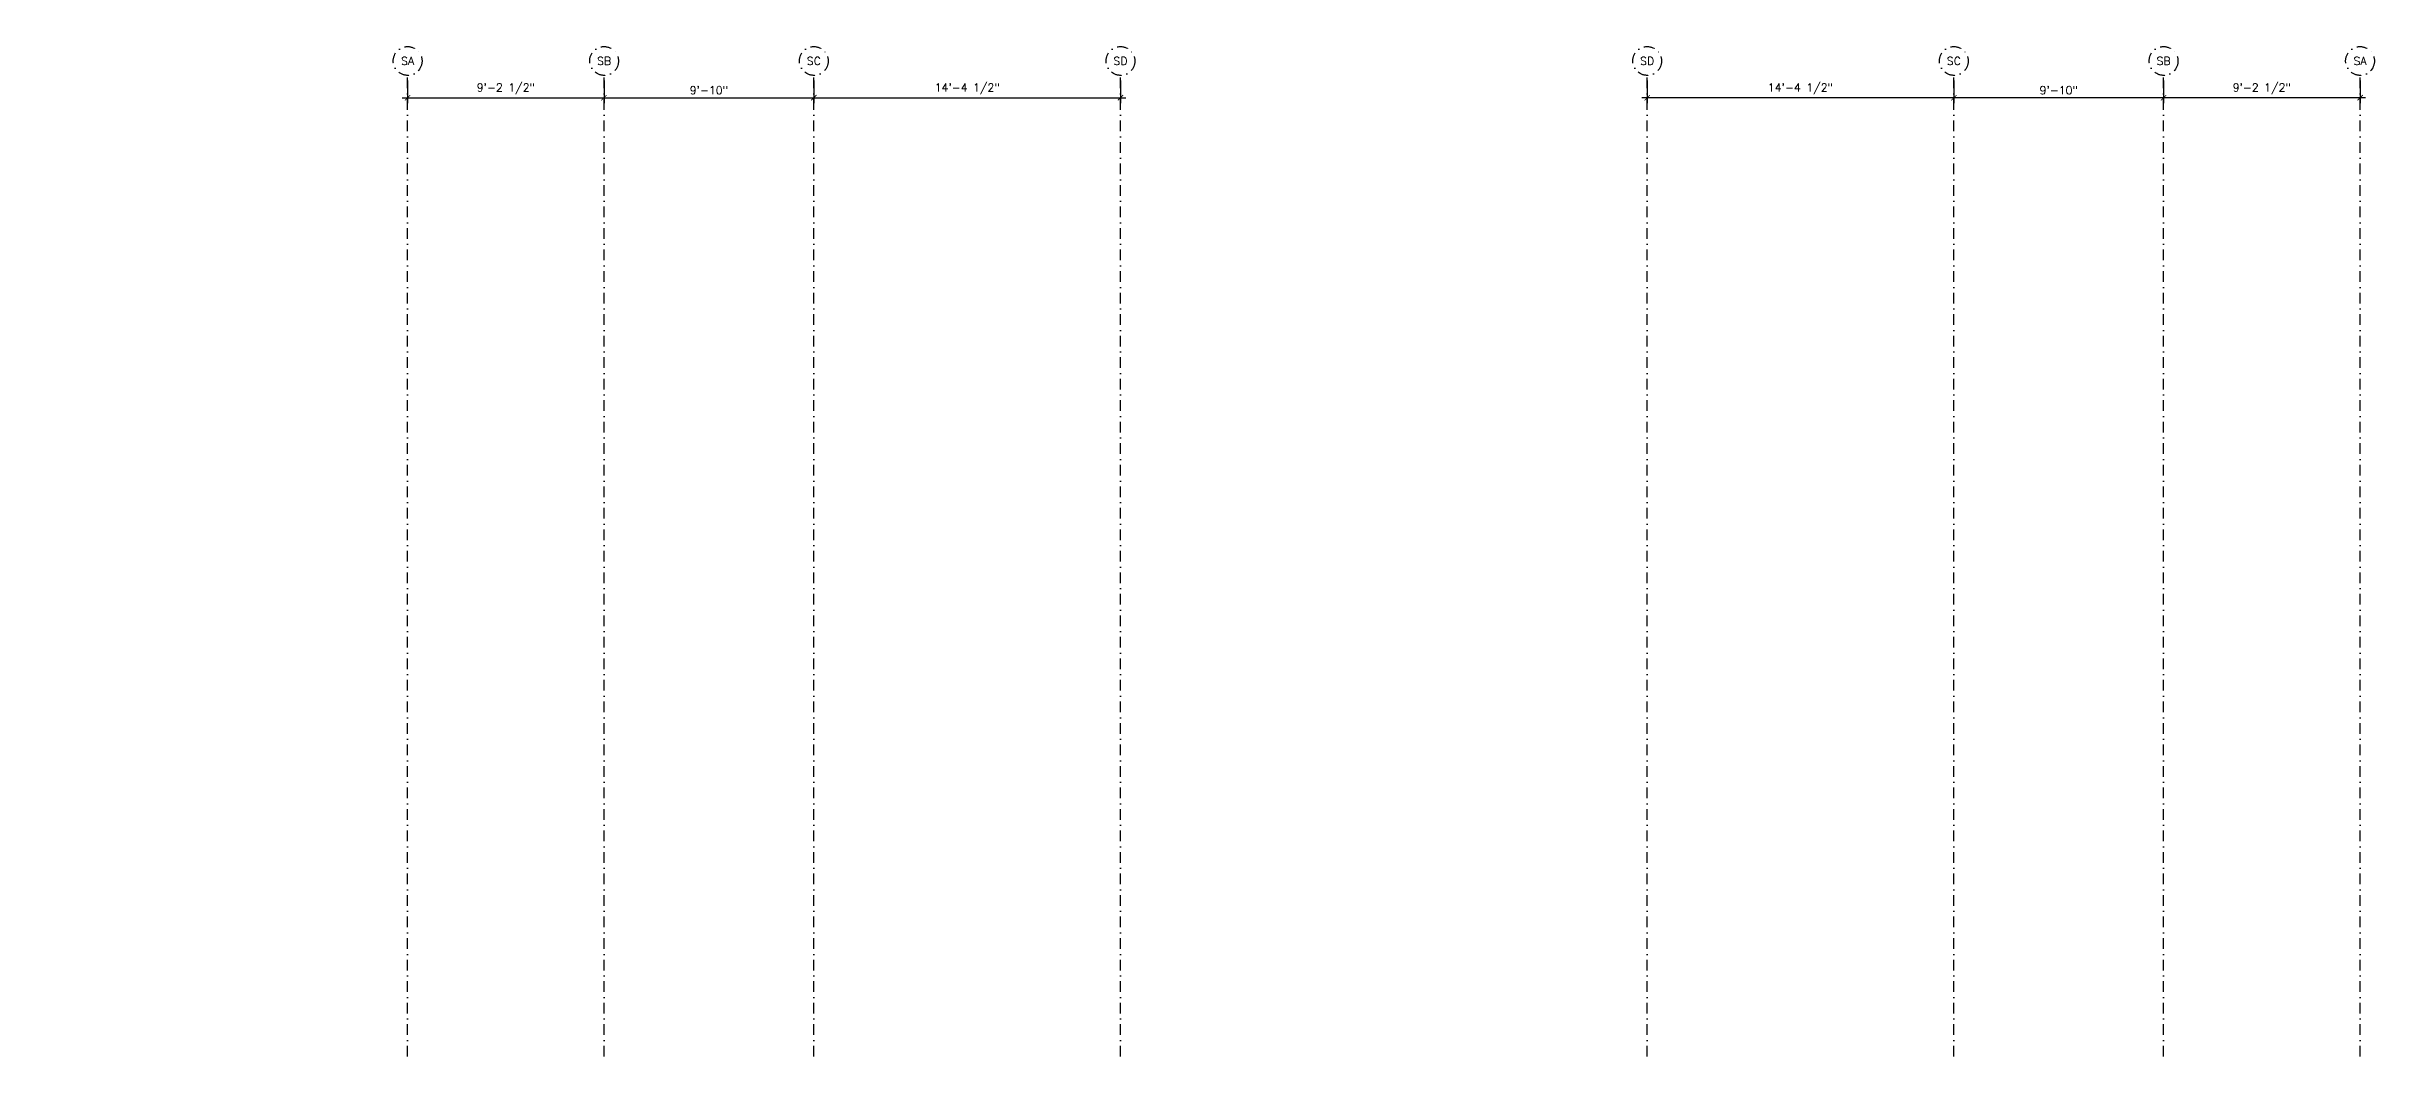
# Model space of a CAD drawing. Header units: inches. Extents: x -5150 to -482, y 8767 to 10802.
# Drawn here: x -1791 to -482, y 10234 to 10802 of the extents above; entities that cross this region are included whole.
import ezdxf

# ---------------------------------------------------------------- set-up
doc = ezdxf.new("R2010")
doc.units = ezdxf.units.IN
doc.header["$LTSCALE"] = 24
doc.header["$MEASUREMENT"] = 0
doc.linetypes.add('DASHDOT', pattern=[1, 0.5, -0.25, 0, -0.25])
for name, color, linetype in [('A-ANNO-DIMS-S', 2, 'Continuous'), ('A-ANNO-TEXT-S', 4, 'Continuous'), ('S-GRID-STEEL', 1, 'DASHDOT')]:
    doc.layers.add(name, color=color, linetype=linetype)
doc.styles.add('LOWDO_TEXT', font='simplex.shx')
doc.dimstyles.new('LOWDO_DIM_48', dxfattribs={"dimscale": 48, "dimtxt": 0.09375, "dimasz": 0.0625, "dimexe": 0.0625, "dimexo": 0.0625, "dimgap": 0.03125, "dimtad": 1, "dimdec": 3, "dimzin": 3, "dimdsep": 46, "dimlunit": 4, "dimtxsty": 'LOWDO_TEXT', "dimblk1": 'ARCHTICK', "dimblk2": 'ARCHTICK', "dimsah": 1, "dimcen": 0.0625, "dimdle": 0.0625, "dimclrd": 2, "dimclre": 2, "dimclrt": 3, "dimadec": 0, "dimazin": 0, "dimtfac": 1, "dimtdec": 3, "dimtmove": 1, "dimatfit": 3, "dimldrblk": 'ARCHTICK', "dimfxl": 1, "dimfrac": 2, "dimtolj": 1, "dimtzin": 0, "dimarcsym": 0})

# ---------------------------------------------------------------- blocks, each defined once
blk = doc.blocks.new('_ARCHTICK')
at = {"color": 0, "linetype": 'ByBlock', "const_width": 0.15}
blk.add_lwpolyline([(-0.5, -0.5), (0.5, 0.5)], dxfattribs=at)
blk = doc.blocks.new('*D126')
at = {"layer": 'A-ANNO-DIMS-S', "color": 2, "lineweight": -2, "transparency": 16777216}
for p, q in [((-1588.1, 10782.7), (-1588.1, 10770.1)), ((-1477.6, 10782.7), (-1477.6, 10770.1)), ((-1591.1, 10773.1), (-1474.6, 10773.1))]:
    blk.add_line(p, q, dxfattribs=at)
at = {"layer": 'DEFPOINTS', "color": 0, "transparency": 16777216}
for p in [(-1588.1, 10785.7), (-1477.6, 10785.7), (-1477.6, 10773.1)]:
    blk.add_point(p, dxfattribs=at)
at = {"layer": 'A-ANNO-DIMS-S', "color": 2, "lineweight": -2, "transparency": 16777216, "xscale": 3, "yscale": 3, "zscale": 3, "rotation": 180}
blk.add_blockref('_ARCHTICK', (-1588.1, 10773.1), dxfattribs=at)
at = {"layer": 'A-ANNO-DIMS-S', "color": 2, "lineweight": -2, "transparency": 16777216, "xscale": 3, "yscale": 3, "zscale": 3}
blk.add_blockref('_ARCHTICK', (-1477.6, 10773.1), dxfattribs=at)
at = {"layer": 'A-ANNO-DIMS-S', "color": 3, "transparency": 16777216, "insert": (-1532.8, 10778.1), "char_height": 4.5, "attachment_point": 5, "style": 'LOWDO_TEXT'}
blk.add_mtext('\\A1;9\'-2 1/2"', dxfattribs=at)
blk = doc.blocks.new('*D127')
at = {"layer": 'A-ANNO-DIMS-S', "color": 2, "lineweight": -2, "transparency": 16777216}
for p, q in [((-1359.6, 10782.7), (-1359.6, 10770.1)), ((-1187.1, 10782.7), (-1187.1, 10770.1)), ((-1362.6, 10773.1), (-1184.1, 10773.1))]:
    blk.add_line(p, q, dxfattribs=at)
at = {"layer": 'DEFPOINTS', "color": 0, "transparency": 16777216}
for p in [(-1359.6, 10785.7), (-1187.1, 10785.7), (-1187.1, 10773.1)]:
    blk.add_point(p, dxfattribs=at)
at = {"layer": 'A-ANNO-DIMS-S', "color": 2, "lineweight": -2, "transparency": 16777216, "xscale": 3, "yscale": 3, "zscale": 3, "rotation": 180}
blk.add_blockref('_ARCHTICK', (-1359.6, 10773.1), dxfattribs=at)
at = {"layer": 'A-ANNO-DIMS-S', "color": 2, "lineweight": -2, "transparency": 16777216, "xscale": 3, "yscale": 3, "zscale": 3}
blk.add_blockref('_ARCHTICK', (-1187.1, 10773.1), dxfattribs=at)
at = {"layer": 'A-ANNO-DIMS-S', "color": 3, "transparency": 16777216, "insert": (-1273.3, 10778.1), "char_height": 4.5, "attachment_point": 5, "style": 'LOWDO_TEXT'}
blk.add_mtext('\\A1;14\'-4 1/2"', dxfattribs=at)
blk = doc.blocks.new('*D128')
at = {"layer": 'A-ANNO-DIMS-S', "color": 2, "lineweight": -2, "transparency": 16777216}
for p, q in [((-1477.6, 10782.7), (-1477.6, 10770.1)), ((-1359.6, 10782.7), (-1359.6, 10770.1)), ((-1480.6, 10773.1), (-1356.6, 10773.1))]:
    blk.add_line(p, q, dxfattribs=at)
at = {"layer": 'DEFPOINTS', "color": 0, "transparency": 16777216}
for p in [(-1477.6, 10785.7), (-1359.6, 10785.7), (-1359.6, 10773.1)]:
    blk.add_point(p, dxfattribs=at)
at = {"layer": 'A-ANNO-DIMS-S', "color": 2, "lineweight": -2, "transparency": 16777216, "xscale": 3, "yscale": 3, "zscale": 3, "rotation": 180}
blk.add_blockref('_ARCHTICK', (-1477.6, 10773.1), dxfattribs=at)
at = {"layer": 'A-ANNO-DIMS-S', "color": 2, "lineweight": -2, "transparency": 16777216, "xscale": 3, "yscale": 3, "zscale": 3}
blk.add_blockref('_ARCHTICK', (-1359.6, 10773.1), dxfattribs=at)
at = {"layer": 'A-ANNO-DIMS-S', "color": 3, "transparency": 16777216, "insert": (-1418.6, 10777.3), "char_height": 4.5, "attachment_point": 5, "style": 'LOWDO_TEXT'}
blk.add_mtext('\\A1;9\'-10"', dxfattribs=at)
blk = doc.blocks.new('*D152')
at = {"layer": 'A-ANNO-DIMS-S', "color": 2, "lineweight": -2, "transparency": 16777216}
for p, q in [((-3690, 10782.7), (-3690, 10770.1)), ((-3464.5, 10782.7), (-3464.5, 10770.1)), ((-3461.5, 10773.1), (-3693, 10773.1))]:
    blk.add_line(p, q, dxfattribs=at)
at = {"layer": 'DEFPOINTS', "color": 0, "transparency": 16777216}
for p in [(-3690, 10785.7), (-3464.5, 10785.7), (-3690, 10773.1), (-1376.3, 10747.5), (-1184.3, 10747.5), (-1184.3, 10741.2)]:
    blk.add_point(p, dxfattribs=at)
at = {"layer": 'A-ANNO-DIMS-S', "color": 2, "lineweight": -2, "transparency": 16777216, "xscale": 3, "yscale": 3, "zscale": 3, "rotation": 180}
blk.add_blockref('_ARCHTICK', (-3690, 10773.1), dxfattribs=at)
at = {"layer": 'A-ANNO-DIMS-S', "color": 2, "lineweight": -2, "transparency": 16777216, "xscale": 3, "yscale": 3, "zscale": 3}
blk.add_blockref('_ARCHTICK', (-3464.5, 10773.1), dxfattribs=at)
at = {"layer": 'A-ANNO-DIMS-S', "color": 3, "transparency": 16777216, "insert": (-3577.3, 10778.1), "char_height": 4.5, "attachment_point": 5, "style": 'LOWDO_TEXT'}
blk.add_mtext('\\A1;18\'-9 1/2"', dxfattribs=at)
blk = doc.blocks.new('*D153')
at = {"layer": 'A-ANNO-DIMS-S', "color": 2, "lineweight": -2, "transparency": 16777216}
for p, q in [((-3893, 10782.7), (-3893, 10770.1)), ((-3690, 10782.7), (-3690, 10770.1)), ((-718.3, 10782.7), (-718.3, 10770.1)), ((-600.3, 10782.7), (-600.3, 10770.1)), ((-3687, 10773.1), (-3896, 10773.1)), ((-597.3, 10773.1), (-721.3, 10773.1))]:
    blk.add_line(p, q, dxfattribs=at)
at = {"layer": 'DEFPOINTS', "color": 0, "transparency": 16777216}
for p in [(-3893, 10785.7), (-3690, 10785.7), (-718.3, 10785.7), (-600.3, 10785.7), (-3893, 10773.1), (-718.3, 10773.1)]:
    blk.add_point(p, dxfattribs=at)
at = {"layer": 'A-ANNO-DIMS-S', "color": 2, "lineweight": -2, "transparency": 16777216, "xscale": 3, "yscale": 3, "zscale": 3, "rotation": 180}
for p in [(-3893, 10773.1), (-718.3, 10773.1)]:
    blk.add_blockref('_ARCHTICK', p, dxfattribs=at)
at = {"layer": 'A-ANNO-DIMS-S', "color": 2, "lineweight": -2, "transparency": 16777216, "xscale": 3, "yscale": 3, "zscale": 3}
for p in [(-3690, 10773.1), (-600.3, 10773.1)]:
    blk.add_blockref('_ARCHTICK', p, dxfattribs=at)
at = {"layer": 'A-ANNO-DIMS-S', "color": 3, "transparency": 16777216, "char_height": 4.5, "attachment_point": 5, "style": 'LOWDO_TEXT'}
for s, insert in [('\\A1;16\'-11"', (-3791.5, 10777.3)), ('\\A1;9\'-10"', (-659.3, 10777.3))]:
    blk.add_mtext(s, dxfattribs=dict(at, insert=insert))
blk = doc.blocks.new('*D154')
at = {"layer": 'A-ANNO-DIMS-S', "color": 2, "lineweight": -2, "transparency": 16777216}
for p, q in [((-4096, 10782.7), (-4096, 10770.1)), ((-3893, 10782.7), (-3893, 10770.1)), ((-3890, 10773.1), (-4099, 10773.1))]:
    blk.add_line(p, q, dxfattribs=at)
at = {"layer": 'DEFPOINTS', "color": 0, "transparency": 16777216}
for p in [(-4096, 10785.7), (-3893, 10785.7), (-4096, 10773.1), (-893.6, 10735.5), (-893.6, 10729.2), (-487.1, 10735.5)]:
    blk.add_point(p, dxfattribs=at)
at = {"layer": 'A-ANNO-DIMS-S', "color": 2, "lineweight": -2, "transparency": 16777216, "xscale": 3, "yscale": 3, "zscale": 3, "rotation": 180}
blk.add_blockref('_ARCHTICK', (-4096, 10773.1), dxfattribs=at)
at = {"layer": 'A-ANNO-DIMS-S', "color": 2, "lineweight": -2, "transparency": 16777216, "xscale": 3, "yscale": 3, "zscale": 3}
blk.add_blockref('_ARCHTICK', (-3893, 10773.1), dxfattribs=at)
at = {"layer": 'A-ANNO-DIMS-S', "color": 3, "transparency": 16777216, "insert": (-3994.5, 10777.3), "char_height": 4.5, "attachment_point": 5, "style": 'LOWDO_TEXT'}
blk.add_mtext('\\A1;16\'-11"', dxfattribs=at)
blk = doc.blocks.new('*D160')
at = {"layer": 'A-ANNO-DIMS-S', "color": 2, "lineweight": -2, "transparency": 16777216}
for p, q in [((-4524.5, 10782.7), (-4524.5, 10770.1)), ((-4299, 10782.7), (-4299, 10770.1)), ((-600.3, 10782.7), (-600.3, 10770.1)), ((-489.8, 10782.7), (-489.8, 10770.1)), ((-4296, 10773.1), (-4527.5, 10773.1)), ((-486.8, 10773.1), (-603.3, 10773.1))]:
    blk.add_line(p, q, dxfattribs=at)
at = {"layer": 'DEFPOINTS', "color": 0, "transparency": 16777216}
for p in [(-4524.5, 10785.7), (-4299, 10785.7), (-600.3, 10785.7), (-489.8, 10785.7), (-4524.5, 10773.1), (-600.3, 10773.1)]:
    blk.add_point(p, dxfattribs=at)
at = {"layer": 'A-ANNO-DIMS-S', "color": 2, "lineweight": -2, "transparency": 16777216, "xscale": 3, "yscale": 3, "zscale": 3, "rotation": 180}
for p in [(-4524.5, 10773.1), (-600.3, 10773.1)]:
    blk.add_blockref('_ARCHTICK', p, dxfattribs=at)
at = {"layer": 'A-ANNO-DIMS-S', "color": 2, "lineweight": -2, "transparency": 16777216, "xscale": 3, "yscale": 3, "zscale": 3}
for p in [(-4299, 10773.1), (-489.8, 10773.1)]:
    blk.add_blockref('_ARCHTICK', p, dxfattribs=at)
at = {"layer": 'A-ANNO-DIMS-S', "color": 3, "transparency": 16777216, "char_height": 4.5, "attachment_point": 5, "style": 'LOWDO_TEXT'}
for s, insert in [('\\A1;18\'-9 1/2"', (-4411.8, 10778.1)), ('\\A1;9\'-2 1/2"', (-545.1, 10778.1))]:
    blk.add_mtext(s, dxfattribs=dict(at, insert=insert))
blk = doc.blocks.new('*D161')
at = {"layer": 'A-ANNO-DIMS-S', "color": 2, "lineweight": -2, "transparency": 16777216}
for p, q in [((-890.8, 10782.7), (-890.8, 10770.1)), ((-718.3, 10782.7), (-718.3, 10770.1)), ((-715.3, 10773.1), (-893.8, 10773.1))]:
    blk.add_line(p, q, dxfattribs=at)
at = {"layer": 'DEFPOINTS', "color": 0, "transparency": 16777216}
for p in [(-890.8, 10785.7), (-718.3, 10785.7), (-890.8, 10773.1), (-602.8, 10747.5), (-602.8, 10741.2), (-487.1, 10747.5)]:
    blk.add_point(p, dxfattribs=at)
at = {"layer": 'A-ANNO-DIMS-S', "color": 2, "lineweight": -2, "transparency": 16777216, "xscale": 3, "yscale": 3, "zscale": 3, "rotation": 180}
blk.add_blockref('_ARCHTICK', (-890.8, 10773.1), dxfattribs=at)
at = {"layer": 'A-ANNO-DIMS-S', "color": 2, "lineweight": -2, "transparency": 16777216, "xscale": 3, "yscale": 3, "zscale": 3}
blk.add_blockref('_ARCHTICK', (-718.3, 10773.1), dxfattribs=at)
at = {"layer": 'A-ANNO-DIMS-S', "color": 3, "transparency": 16777216, "insert": (-804.6, 10778.1), "char_height": 4.5, "attachment_point": 5, "style": 'LOWDO_TEXT'}
blk.add_mtext('\\A1;14\'-4 1/2"', dxfattribs=at)
blk = doc.blocks.new('*D162')
at = {"layer": 'A-ANNO-DIMS-S', "color": 2, "lineweight": -2, "transparency": 16777216}
for p, q in [((-718.3, 10782.7), (-718.3, 10770.1)), ((-600.3, 10782.7), (-600.3, 10770.1)), ((-600.3, 10782.7), (-600.3, 10770.1)), ((-489.8, 10782.7), (-489.8, 10770.1)), ((-597.3, 10773.1), (-721.3, 10773.1)), ((-486.8, 10773.1), (-603.3, 10773.1))]:
    blk.add_line(p, q, dxfattribs=at)
at = {"layer": 'DEFPOINTS', "color": 0, "transparency": 16777216}
for p in [(-718.3, 10785.7), (-600.3, 10785.7), (-600.3, 10785.7), (-489.8, 10785.7), (-718.3, 10773.1), (-600.3, 10773.1)]:
    blk.add_point(p, dxfattribs=at)
at = {"layer": 'A-ANNO-DIMS-S', "color": 2, "lineweight": -2, "transparency": 16777216, "xscale": 3, "yscale": 3, "zscale": 3, "rotation": 180}
for p in [(-718.3, 10773.1), (-600.3, 10773.1)]:
    blk.add_blockref('_ARCHTICK', p, dxfattribs=at)
at = {"layer": 'A-ANNO-DIMS-S', "color": 2, "lineweight": -2, "transparency": 16777216, "xscale": 3, "yscale": 3, "zscale": 3}
for p in [(-600.3, 10773.1), (-489.8, 10773.1)]:
    blk.add_blockref('_ARCHTICK', p, dxfattribs=at)
at = {"layer": 'A-ANNO-DIMS-S', "color": 3, "transparency": 16777216, "char_height": 4.5, "attachment_point": 5, "style": 'LOWDO_TEXT'}
for s, insert in [('\\A1;9\'-10"', (-659.3, 10777.3)), ('\\A1;9\'-2 1/2"', (-545.1, 10778.1))]:
    blk.add_mtext(s, dxfattribs=dict(at, insert=insert))

msp = doc.modelspace()

# ---------------------------------------------------------------- linework, layer by layer
at = {"layer": 'S-GRID-STEEL', "linetype": 'DASHDOT', "ltscale": 0.5}
for points in [[(-1588.0645, 10233.9652), (-1588.0645, 10785.6729)], [(-1477.5645, 10233.9652), (-1477.5645, 10785.6729)], [(-1359.5645, 10233.9652), (-1359.5645, 10785.6729)], [(-1187.0645, 10233.9652), (-1187.0645, 10785.6729)], [(-890.8349, 10233.9652), (-890.8349, 10785.6729)], [(-718.3349, 10233.9652), (-718.3349, 10785.6729)], [(-600.3349, 10233.9652), (-600.3349, 10785.6729)], [(-489.8349, 10233.9652), (-489.8349, 10785.6729)]]:
    msp.add_lwpolyline(points, dxfattribs=at)
at = {"layer": 'S-GRID-STEEL', "ltscale": 0.5}
for centre in [(-1588.0645, 10793.7729), (-1477.5645, 10793.7729), (-1359.5645, 10793.7729), (-1187.0645, 10793.7729), (-890.8349, 10793.7729), (-718.3349, 10793.7729), (-600.3349, 10793.7729), (-489.8349, 10793.7729)]:
    msp.add_circle(centre, 8.1, dxfattribs=at)

# ---------------------------------------------------------------- texts
at = {"layer": 'A-ANNO-TEXT-S', "char_height": 4.5, "attachment_point": 5, "style": 'LOWDO_TEXT'}
for insert in [(-1588.0645, 10793.7729), (-489.8349, 10793.7729)]:
    msp.add_mtext('\\A1;SA', dxfattribs=dict(at, insert=insert))
at = {"layer": 'A-ANNO-TEXT-S', "char_height": 4.5, "width": 5.357143, "attachment_point": 5, "style": 'LOWDO_TEXT'}
for s, insert in [('\\A1;SB', (-1477.5645, 10793.7729)), ('\\A1;SC', (-1359.5645, 10793.7729)), ('\\A1;SD', (-1187.0645, 10793.7729)), ('\\A1;SD', (-890.8349, 10793.7729)), ('\\A1;SC', (-718.3349, 10793.7729)), ('\\A1;SB', (-600.3349, 10793.7729))]:
    msp.add_mtext(s, dxfattribs=dict(at, insert=insert))

# ---------------------------------------------------------------- dimensions: what is measured, and where the dimension line sits
at = {"layer": 'A-ANNO-DIMS-S'}
for base, p1, p2, picture, middle in [((-600.3349, 10773.1433), (-489.8349, 10785.6729), (-600.3349, 10785.6729), '*D160', (-545.0849, 10778.0719)), ((-4096.0118, 10773.1433), (-3893.0118, 10785.6729), (-4096.0118, 10785.6729), '*D154', (-3994.5118, 10777.3219)), ((-3893.0118, 10773.1433), (-3690.0118, 10785.6729), (-3893.0118, 10785.6729), '*D153', (-3791.5118, 10777.3219)), ((-3690.0118, 10773.1433), (-3464.5118, 10785.6729), (-3690.0118, 10785.6729), '*D152', (-3577.2618, 10778.0719)), ((-890.8349, 10773.1433), (-718.3349, 10785.6729), (-890.8349, 10785.6729), '*D161', (-804.5849, 10778.0719)), ((-718.3349, 10773.1433), (-600.3349, 10785.6729), (-718.3349, 10785.6729), '*D162', (-659.3349, 10777.3219))]:
    dim = msp.add_linear_dim(base=base, p1=p1, p2=p2, angle=180, dimstyle='LOWDO_DIM_48', dxfattribs=at)
    dim.commit()
    dim.dimension.update_dxf_attribs({"geometry": picture, "text_midpoint": middle})
for base, p1, p2, picture, middle in [((-1477.5645, 10773.1433), (-1588.0645, 10785.6729), (-1477.5645, 10785.6729), '*D126', (-1532.8145, 10778.0719)), ((-1359.5645, 10773.1433), (-1477.5645, 10785.6729), (-1359.5645, 10785.6729), '*D128', (-1418.5645, 10777.3219)), ((-1187.0645, 10773.1433), (-1359.5645, 10785.6729), (-1187.0645, 10785.6729), '*D127', (-1273.3145, 10778.0719))]:
    dim = msp.add_linear_dim(base=base, p1=p1, p2=p2, dimstyle='LOWDO_DIM_48', dxfattribs=at)
    dim.commit()
    dim.dimension.update_dxf_attribs({"geometry": picture, "text_midpoint": middle})

doc.saveas('drawing.dxf')
